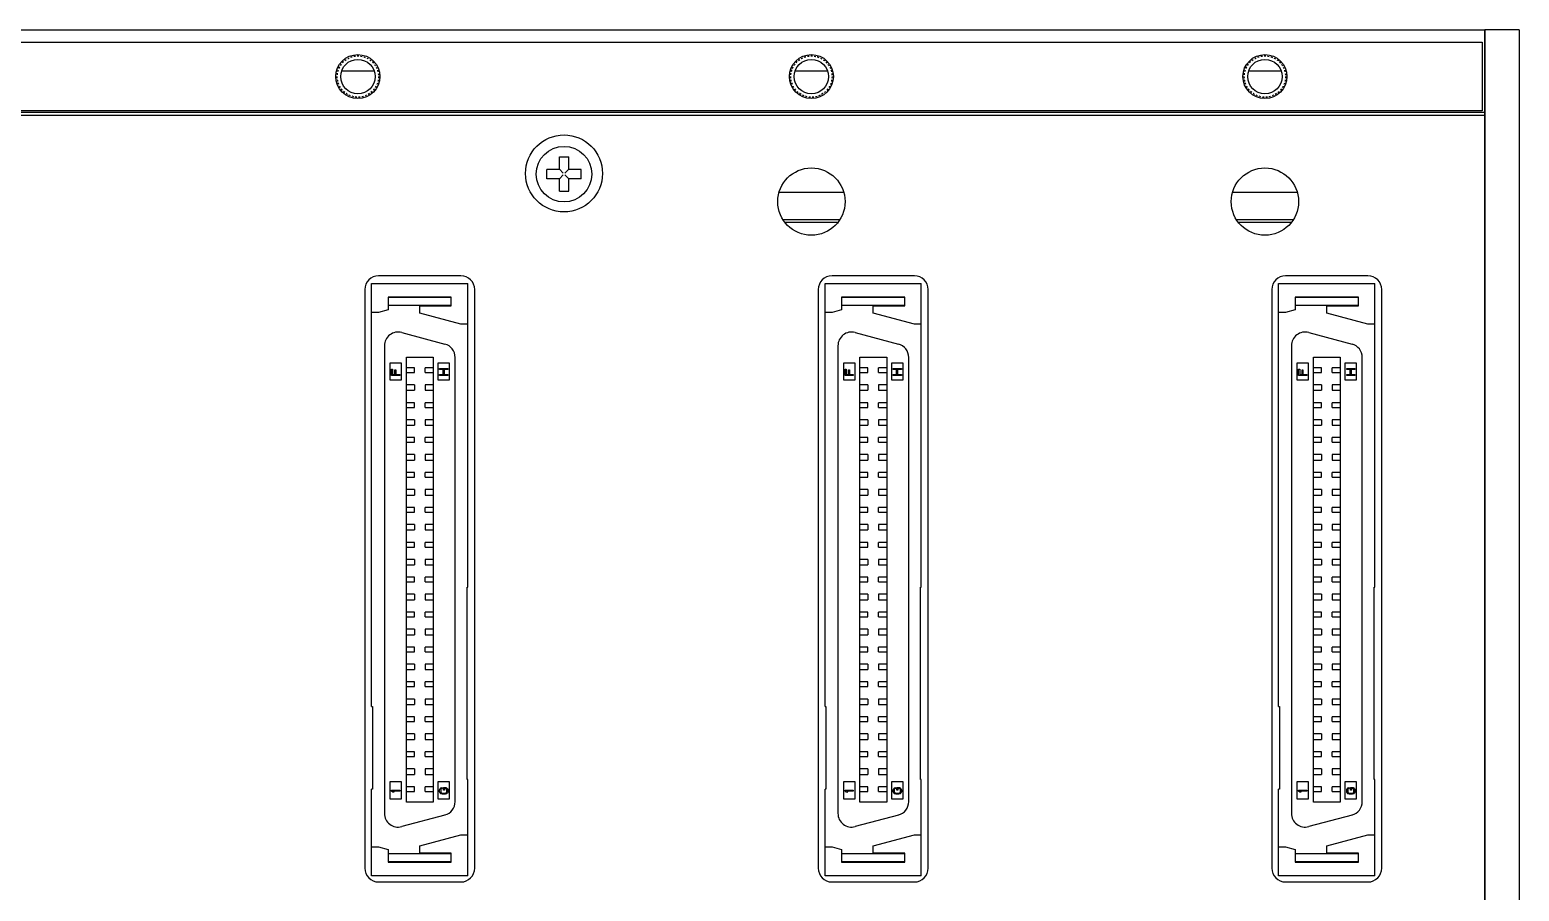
# Model space of a CAD drawing. Header units: inches. Extents: x 2 to 338, y 4 to 134.
# Drawn here: x 227.2 to 335.6, y 71 to 133.6 of the extents above; entities that cross this region are included whole.
import ezdxf

# ---------------------------------------------------------------- set-up
doc = ezdxf.new("R2010")
doc.units = ezdxf.units.IN
doc.header["$LTSCALE"] = 1.21
doc.header["$MEASUREMENT"] = 0
doc.linetypes.add('HIDDEN', pattern=[0.2, 0.1, -0.1])
for name, color, linetype in [('BSE72A_PCB_ADXF_CONTINUOUS_LINE', 7, 'CONTINUOUS'), ('BSEJ72A_4_001_DXF_HIDDEN_LINE', 7, 'CONTINUOUS'), ('BSEJ72A_4_00DXF_CONTINUOUS_LINE', 7, 'CONTINUOUS'), ('BSMJ712_4_00DXF_CONTINUOUS_LINE', 7, 'CONTINUOUS'), ('GBT819_2-M2_DXF_CONTINUOUS_LINE', 7, 'CONTINUOUS'), ('TE_1734101_5DXF_CONTINUOUS_LINE', 7, 'CONTINUOUS')]:
    doc.layers.add(name, color=color, linetype=linetype)

msp = doc.modelspace()

# ---------------------------------------------------------------- linework, layer by layer
at = {"layer": 'BSE72A_PCB_ADXF_CONTINUOUS_LINE', "color": 7, "linetype": 'Continuous'}
for p, q in [((282.12, 119.63), (285.99, 119.63)), ((315.12, 119.63), (318.99, 119.63))]:
    msp.add_line(p, q, dxfattribs=at)
at = {"layer": 'BSEJ72A_4_001_DXF_HIDDEN_LINE', "color": 8, "linetype": 'HIDDEN'}
for centre in [(251.05, 130.23), (284.05, 130.23), (317.05, 130.23)]:
    msp.add_circle(centre, 1.5, dxfattribs=at)
at = {"layer": 'BSEJ72A_4_00DXF_CONTINUOUS_LINE', "color": 7, "linetype": 'Continuous'}
for p, q in [((4.05, 133.63), (333.05, 133.63)), ((4.25, 132.73), (332.85, 132.73)), ((332.85, 132.73), (332.85, 127.73)), ((252.24, 130.63), (249.87, 130.63)), ((285.24, 130.63), (282.87, 130.63)), ((318.24, 130.63), (315.87, 130.63)), ((4.05, 127.63), (333.05, 127.63)), ((4.05, 127.43), (333.05, 127.43)), ((332.85, 127.73), (4.25, 127.73)), ((281.71, 121.83), (286.4, 121.83)), ((314.71, 121.83), (319.4, 121.83)), ((281.98, 119.83), (286.13, 119.83)), ((314.98, 119.83), (319.13, 119.83)), ((258.55, 115.73), (252.55, 115.73)), ((291.55, 115.73), (285.55, 115.73)), ((324.55, 115.73), (318.55, 115.73)), ((251.55, 114.73), (251.55, 72.63)), ((259.55, 72.63), (259.55, 114.73)), ((284.55, 114.73), (284.55, 72.63)), ((292.55, 72.63), (292.55, 114.73)), ((317.55, 114.73), (317.55, 72.63)), ((325.55, 72.63), (325.55, 114.73)), ((252.55, 71.63), (258.55, 71.63)), ((285.55, 71.63), (291.55, 71.63)), ((318.55, 71.63), (324.55, 71.63))]:
    msp.add_line(p, q, dxfattribs=at)
for centre, radius in [((251.05, 130.23), 1.6), ((251.05, 130.23), 1.25), ((284.05, 130.23), 1.6), ((284.05, 130.23), 1.25), ((317.05, 130.23), 1.6), ((317.05, 130.23), 1.25), ((266.05, 123.18), 2.8), ((284.05, 121.13), 2.45), ((317.05, 121.13), 2.45)]:
    msp.add_circle(centre, radius, dxfattribs=at)
for centre, radius, start, end in [((250.05, 129.01), 1.62, 90.0022, 96.4011), ((252.06, 129.01), 1.62, 83.5989, 89.9978), ((283.05, 129.01), 1.62, 90.0022, 96.4011), ((285.06, 129.01), 1.62, 83.5989, 89.9978), ((316.05, 129.01), 1.62, 90.0022, 96.4011), ((318.06, 129.01), 1.62, 83.5989, 89.9978), ((252.55, 114.73), 1, 90, 180), ((258.55, 114.73), 1, 0, 90), ((285.55, 114.73), 1, 90, 180), ((291.55, 114.73), 1, 0, 90), ((318.55, 114.73), 1, 90, 180), ((324.55, 114.73), 1, 0, 90), ((252.55, 72.63), 1, 180, 270), ((258.55, 72.63), 1, 270, 0), ((285.55, 72.63), 1, 180, 270), ((291.55, 72.63), 1, 270, 0), ((318.55, 72.63), 1, 180, 270), ((324.55, 72.63), 1, 270, 0)]:
    msp.add_arc(centre, radius, start, end, dxfattribs=at)
at = {"layer": 'BSMJ712_4_00DXF_CONTINUOUS_LINE', "color": 7, "linetype": 'Continuous'}
for p, q in [((335.55, 133.63), (333.05, 133.63)), ((333.05, 133.63), (333.05, 3.63)), ((333.05, 3.63), (333.05, 133.63)), ((335.55, 133.63), (335.55, 19.63))]:
    msp.add_line(p, q, dxfattribs=at)
at = {"layer": 'GBT819_2-M2_DXF_CONTINUOUS_LINE', "color": 7, "linetype": 'Continuous'}
for p, q in [((265.71, 124.38), (266.39, 124.38)), ((265.71, 123.5), (265.71, 124.38)), ((266.39, 123.5), (266.39, 124.38)), ((265.69, 123.47), (264.8, 123.47)), ((264.8, 122.79), (264.8, 123.47)), ((265.69, 122.79), (264.8, 122.79)), ((265.71, 123.48), (265.99, 123.2)), ((265.71, 122.79), (265.99, 123.07)), ((265.71, 121.88), (265.71, 122.77)), ((266.4, 123.48), (266.12, 123.2)), ((266.4, 122.79), (266.12, 123.07)), ((266.39, 121.88), (266.39, 122.77)), ((267.3, 123.47), (266.42, 123.47)), ((267.3, 122.79), (266.42, 122.79)), ((267.3, 122.79), (267.3, 123.47)), ((265.71, 121.88), (266.39, 121.88))]:
    msp.add_line(p, q, dxfattribs=at)
msp.add_circle((266.05, 123.13), 2.02, dxfattribs=at)
for centre, start, end in [((265.69, 123.5), 270, 0), ((265.69, 122.77), 0, 90), ((266.42, 123.5), 180, 270), ((266.42, 122.77), 90, 180)]:
    msp.add_arc(centre, 0.025, start, end, dxfattribs=at)
at = {"layer": 'TE_1734101_5DXF_CONTINUOUS_LINE', "color": 7, "linetype": 'Continuous'}
for p, q in [((252.05, 115.18), (259.05, 115.18)), ((252.05, 84.39), (252.05, 115.18)), ((259.05, 93.08), (259.05, 115.18)), ((285.05, 115.18), (292.05, 115.18)), ((285.05, 84.39), (285.05, 115.18)), ((292.05, 93.08), (292.05, 115.18)), ((318.05, 115.18), (325.05, 115.18)), ((318.05, 84.39), (318.05, 115.18)), ((325.05, 93.08), (325.05, 115.18)), ((257.85, 114.19), (253.25, 114.19)), ((253.25, 114.19), (253.25, 113.26)), ((257.85, 114.15), (253.25, 114.15)), ((257.85, 113.54), (257.85, 114.19)), ((290.85, 114.19), (286.25, 114.19)), ((286.25, 114.19), (286.25, 113.26)), ((290.85, 114.15), (286.25, 114.15)), ((290.85, 113.54), (290.85, 114.19)), ((323.85, 114.19), (319.25, 114.19)), ((319.25, 114.19), (319.25, 113.26)), ((323.85, 114.15), (319.25, 114.15)), ((323.85, 113.54), (323.85, 114.19)), ((252.55, 113.07), (252.05, 113.07)), ((253.25, 113.26), (252.55, 113.07)), ((257.85, 113.58), (253.25, 113.58)), ((255.55, 113.54), (257.85, 113.54)), ((255.55, 113.02), (255.55, 113.54)), ((258.55, 112.21), (255.55, 113.02)), ((285.55, 113.07), (285.05, 113.07)), ((286.25, 113.26), (285.55, 113.07)), ((290.85, 113.58), (286.25, 113.58)), ((288.55, 113.54), (290.85, 113.54)), ((288.55, 113.02), (288.55, 113.54)), ((291.55, 112.21), (288.55, 113.02)), ((318.55, 113.07), (318.05, 113.07)), ((319.25, 113.26), (318.55, 113.07)), ((323.85, 113.58), (319.25, 113.58)), ((321.55, 113.54), (323.85, 113.54)), ((321.55, 113.02), (321.55, 113.54)), ((324.55, 112.21), (321.55, 113.02)), ((259.05, 112.21), (258.55, 112.21)), ((292.05, 112.21), (291.55, 112.21)), ((325.05, 112.21), (324.55, 112.21)), ((252.98, 110.64), (252.98, 76.62)), ((254.24, 111.61), (257.39, 110.76)), ((285.98, 110.64), (285.98, 76.62)), ((287.24, 111.61), (290.39, 110.76)), ((318.98, 110.64), (318.98, 76.62)), ((320.24, 111.61), (323.39, 110.76)), ((254.58, 109.82), (256.53, 109.82)), ((254.58, 77.44), (254.58, 109.82)), ((256.53, 109.82), (256.53, 77.44)), ((258.13, 77.47), (258.13, 109.8)), ((287.58, 109.82), (289.53, 109.82)), ((287.58, 77.44), (287.58, 109.82)), ((289.53, 109.82), (289.53, 77.44)), ((291.13, 77.47), (291.13, 109.8)), ((320.58, 109.82), (322.53, 109.82)), ((320.58, 77.44), (320.58, 109.82)), ((322.53, 109.82), (322.53, 77.44)), ((324.13, 77.47), (324.13, 109.8)), ((253.4, 109.4), (254.2, 109.4)), ((253.4, 108.13), (253.4, 109.4)), ((253.5, 108.93), (253.58, 108.93)), ((253.5, 108.48), (253.5, 108.93)), ((254.1, 108.48), (253.5, 108.48)), ((253.58, 108.93), (253.58, 108.56)), ((253.58, 108.56), (253.75, 108.56)), ((253.75, 108.88), (253.82, 108.88)), ((253.75, 108.56), (253.75, 108.88)), ((253.82, 108.88), (253.82, 108.56)), ((253.82, 108.56), (254.1, 108.56)), ((254.1, 108.56), (254.1, 108.48)), ((254.2, 109.4), (254.2, 108.13)), ((255.16, 109.04), (254.58, 109.04)), ((254.58, 108.7), (255.16, 108.7)), ((255.16, 108.7), (255.16, 109.04)), ((256.53, 109.04), (255.94, 109.04)), ((255.94, 108.7), (255.94, 109.04)), ((255.94, 108.7), (256.53, 108.7)), ((256.9, 109.4), (257.7, 109.4)), ((256.9, 108.13), (256.9, 109.4)), ((257, 108.98), (257.6, 108.98)), ((257, 108.91), (257, 108.98)), ((257.25, 108.91), (257, 108.91)), ((257, 108.56), (257.25, 108.56)), ((257, 108.48), (257, 108.56)), ((257.6, 108.48), (257, 108.48)), ((257.25, 108.56), (257.25, 108.91)), ((257.6, 108.91), (257.32, 108.91)), ((257.32, 108.91), (257.32, 108.56)), ((257.32, 108.56), (257.6, 108.56)), ((257.6, 108.98), (257.6, 108.91)), ((257.6, 108.56), (257.6, 108.48)), ((257.7, 109.4), (257.7, 108.13)), ((286.4, 109.4), (287.2, 109.4)), ((286.4, 108.13), (286.4, 109.4)), ((286.5, 108.93), (286.58, 108.93)), ((286.5, 108.48), (286.5, 108.93)), ((287.1, 108.48), (286.5, 108.48)), ((286.58, 108.93), (286.58, 108.56)), ((286.58, 108.56), (286.75, 108.56)), ((286.75, 108.88), (286.82, 108.88)), ((286.75, 108.56), (286.75, 108.88)), ((286.82, 108.88), (286.82, 108.56)), ((286.82, 108.56), (287.1, 108.56)), ((287.1, 108.56), (287.1, 108.48)), ((287.2, 109.4), (287.2, 108.13)), ((288.16, 109.04), (287.58, 109.04)), ((287.58, 108.7), (288.16, 108.7)), ((288.16, 108.7), (288.16, 109.04)), ((289.53, 109.04), (288.94, 109.04)), ((288.94, 108.7), (288.94, 109.04)), ((288.94, 108.7), (289.53, 108.7)), ((289.9, 109.4), (290.7, 109.4)), ((289.9, 108.13), (289.9, 109.4)), ((290, 108.98), (290.6, 108.98)), ((290, 108.91), (290, 108.98)), ((290.25, 108.91), (290, 108.91)), ((290, 108.56), (290.25, 108.56)), ((290, 108.48), (290, 108.56)), ((290.6, 108.48), (290, 108.48)), ((290.25, 108.56), (290.25, 108.91)), ((290.6, 108.91), (290.32, 108.91)), ((290.32, 108.91), (290.32, 108.56)), ((290.32, 108.56), (290.6, 108.56)), ((290.6, 108.98), (290.6, 108.91)), ((290.6, 108.56), (290.6, 108.48)), ((290.7, 109.4), (290.7, 108.13)), ((319.4, 109.4), (320.2, 109.4)), ((319.4, 108.13), (319.4, 109.4)), ((319.5, 108.93), (319.58, 108.93)), ((319.5, 108.48), (319.5, 108.93)), ((320.1, 108.48), (319.5, 108.48)), ((319.58, 108.93), (319.58, 108.56)), ((319.58, 108.56), (319.75, 108.56)), ((319.75, 108.88), (319.82, 108.88)), ((319.75, 108.56), (319.75, 108.88)), ((319.82, 108.88), (319.82, 108.56)), ((319.82, 108.56), (320.1, 108.56)), ((320.1, 108.56), (320.1, 108.48)), ((320.2, 109.4), (320.2, 108.13)), ((321.16, 109.04), (320.58, 109.04)), ((320.58, 108.7), (321.16, 108.7)), ((321.16, 108.7), (321.16, 109.04)), ((322.53, 109.04), (321.94, 109.04)), ((321.94, 108.7), (321.94, 109.04)), ((321.94, 108.7), (322.53, 108.7)), ((322.9, 109.4), (323.7, 109.4)), ((322.9, 108.13), (322.9, 109.4)), ((323, 108.98), (323.6, 108.98)), ((323, 108.91), (323, 108.98)), ((323.25, 108.91), (323, 108.91)), ((323, 108.56), (323.25, 108.56)), ((323, 108.48), (323, 108.56)), ((323.6, 108.48), (323, 108.48)), ((323.25, 108.56), (323.25, 108.91)), ((323.6, 108.91), (323.32, 108.91)), ((323.32, 108.91), (323.32, 108.56)), ((323.32, 108.56), (323.6, 108.56)), ((323.6, 108.98), (323.6, 108.91)), ((323.6, 108.56), (323.6, 108.48)), ((323.7, 109.4), (323.7, 108.13)), ((254.2, 108.13), (253.4, 108.13)), ((255.16, 107.8), (254.58, 107.8)), ((254.58, 107.4), (255.16, 107.4)), ((255.16, 107.8), (255.16, 107.4)), ((256.53, 107.8), (255.94, 107.8)), ((255.94, 107.8), (255.94, 107.4)), ((255.94, 107.4), (256.53, 107.4)), ((257.7, 108.13), (256.9, 108.13)), ((287.2, 108.13), (286.4, 108.13)), ((288.16, 107.8), (287.58, 107.8)), ((287.58, 107.4), (288.16, 107.4)), ((288.16, 107.8), (288.16, 107.4)), ((289.53, 107.8), (288.94, 107.8)), ((288.94, 107.8), (288.94, 107.4)), ((288.94, 107.4), (289.53, 107.4)), ((290.7, 108.13), (289.9, 108.13)), ((320.2, 108.13), (319.4, 108.13)), ((321.16, 107.8), (320.58, 107.8)), ((320.58, 107.4), (321.16, 107.4)), ((321.16, 107.8), (321.16, 107.4)), ((322.53, 107.8), (321.94, 107.8)), ((321.94, 107.8), (321.94, 107.4)), ((321.94, 107.4), (322.53, 107.4)), ((323.7, 108.13), (322.9, 108.13)), ((255.16, 106.5), (254.58, 106.5)), ((255.16, 106.16), (255.16, 106.5)), ((256.53, 106.5), (255.94, 106.5)), ((255.94, 106.16), (255.94, 106.5)), ((288.16, 106.5), (287.58, 106.5)), ((288.16, 106.16), (288.16, 106.5)), ((289.53, 106.5), (288.94, 106.5)), ((288.94, 106.16), (288.94, 106.5)), ((321.16, 106.5), (320.58, 106.5)), ((321.16, 106.16), (321.16, 106.5)), ((322.53, 106.5), (321.94, 106.5)), ((321.94, 106.16), (321.94, 106.5)), ((254.58, 106.16), (255.16, 106.16)), ((255.16, 105.26), (254.58, 105.26)), ((255.16, 105.26), (255.16, 104.86)), ((255.94, 106.16), (256.53, 106.16)), ((256.53, 105.26), (255.94, 105.26)), ((255.94, 105.26), (255.94, 104.86)), ((287.58, 106.16), (288.16, 106.16)), ((288.16, 105.26), (287.58, 105.26)), ((288.16, 105.26), (288.16, 104.86)), ((288.94, 106.16), (289.53, 106.16)), ((289.53, 105.26), (288.94, 105.26)), ((288.94, 105.26), (288.94, 104.86)), ((320.58, 106.16), (321.16, 106.16)), ((321.16, 105.26), (320.58, 105.26)), ((321.16, 105.26), (321.16, 104.86)), ((321.94, 106.16), (322.53, 106.16)), ((322.53, 105.26), (321.94, 105.26)), ((321.94, 105.26), (321.94, 104.86)), ((254.58, 104.86), (255.16, 104.86)), ((255.94, 104.86), (256.53, 104.86)), ((287.58, 104.86), (288.16, 104.86)), ((288.94, 104.86), (289.53, 104.86)), ((320.58, 104.86), (321.16, 104.86)), ((321.94, 104.86), (322.53, 104.86)), ((255.16, 103.96), (254.58, 103.96)), ((254.58, 103.62), (255.16, 103.62)), ((255.16, 103.62), (255.16, 103.96)), ((256.53, 103.96), (255.94, 103.96)), ((255.94, 103.62), (255.94, 103.96)), ((255.94, 103.62), (256.53, 103.62)), ((288.16, 103.96), (287.58, 103.96)), ((287.58, 103.62), (288.16, 103.62)), ((288.16, 103.62), (288.16, 103.96)), ((289.53, 103.96), (288.94, 103.96)), ((288.94, 103.62), (288.94, 103.96)), ((288.94, 103.62), (289.53, 103.62)), ((321.16, 103.96), (320.58, 103.96)), ((320.58, 103.62), (321.16, 103.62)), ((321.16, 103.62), (321.16, 103.96)), ((322.53, 103.96), (321.94, 103.96)), ((321.94, 103.62), (321.94, 103.96)), ((321.94, 103.62), (322.53, 103.62)), ((255.16, 102.72), (254.58, 102.72)), ((254.58, 102.32), (255.16, 102.32)), ((255.16, 102.72), (255.16, 102.32)), ((256.53, 102.72), (255.94, 102.72)), ((255.94, 102.72), (255.94, 102.32)), ((255.94, 102.32), (256.53, 102.32)), ((288.16, 102.72), (287.58, 102.72)), ((287.58, 102.32), (288.16, 102.32)), ((288.16, 102.72), (288.16, 102.32)), ((289.53, 102.72), (288.94, 102.72)), ((288.94, 102.72), (288.94, 102.32)), ((288.94, 102.32), (289.53, 102.32)), ((321.16, 102.72), (320.58, 102.72)), ((320.58, 102.32), (321.16, 102.32)), ((321.16, 102.72), (321.16, 102.32)), ((322.53, 102.72), (321.94, 102.72)), ((321.94, 102.72), (321.94, 102.32)), ((321.94, 102.32), (322.53, 102.32)), ((255.16, 101.42), (254.58, 101.42)), ((254.58, 101.08), (255.16, 101.08)), ((255.16, 101.08), (255.16, 101.42)), ((256.53, 101.42), (255.94, 101.42)), ((255.94, 101.08), (255.94, 101.42)), ((255.94, 101.08), (256.53, 101.08)), ((288.16, 101.42), (287.58, 101.42)), ((287.58, 101.08), (288.16, 101.08)), ((288.16, 101.08), (288.16, 101.42)), ((289.53, 101.42), (288.94, 101.42)), ((288.94, 101.08), (288.94, 101.42)), ((288.94, 101.08), (289.53, 101.08)), ((321.16, 101.42), (320.58, 101.42)), ((320.58, 101.08), (321.16, 101.08)), ((321.16, 101.08), (321.16, 101.42)), ((322.53, 101.42), (321.94, 101.42)), ((321.94, 101.08), (321.94, 101.42)), ((321.94, 101.08), (322.53, 101.08)), ((255.16, 100.18), (254.58, 100.18)), ((254.58, 99.78), (255.16, 99.78)), ((255.16, 100.18), (255.16, 99.78)), ((256.53, 100.18), (255.94, 100.18)), ((255.94, 100.18), (255.94, 99.78)), ((255.94, 99.78), (256.53, 99.78)), ((288.16, 100.18), (287.58, 100.18)), ((287.58, 99.78), (288.16, 99.78)), ((288.16, 100.18), (288.16, 99.78)), ((289.53, 100.18), (288.94, 100.18)), ((288.94, 100.18), (288.94, 99.78)), ((288.94, 99.78), (289.53, 99.78)), ((321.16, 100.18), (320.58, 100.18)), ((320.58, 99.78), (321.16, 99.78)), ((321.16, 100.18), (321.16, 99.78)), ((322.53, 100.18), (321.94, 100.18)), ((321.94, 100.18), (321.94, 99.78)), ((321.94, 99.78), (322.53, 99.78)), ((255.16, 98.88), (254.58, 98.88)), ((255.16, 98.54), (255.16, 98.88)), ((256.53, 98.88), (255.94, 98.88)), ((255.94, 98.54), (255.94, 98.88)), ((288.16, 98.88), (287.58, 98.88)), ((288.16, 98.54), (288.16, 98.88)), ((289.53, 98.88), (288.94, 98.88)), ((288.94, 98.54), (288.94, 98.88)), ((321.16, 98.88), (320.58, 98.88)), ((321.16, 98.54), (321.16, 98.88)), ((322.53, 98.88), (321.94, 98.88)), ((321.94, 98.54), (321.94, 98.88)), ((254.58, 98.54), (255.16, 98.54)), ((255.16, 97.64), (254.58, 97.64)), ((255.16, 97.64), (255.16, 97.24)), ((255.94, 98.54), (256.53, 98.54)), ((256.53, 97.64), (255.94, 97.64)), ((255.94, 97.64), (255.94, 97.24)), ((287.58, 98.54), (288.16, 98.54)), ((288.16, 97.64), (287.58, 97.64)), ((288.16, 97.64), (288.16, 97.24)), ((288.94, 98.54), (289.53, 98.54)), ((289.53, 97.64), (288.94, 97.64)), ((288.94, 97.64), (288.94, 97.24)), ((320.58, 98.54), (321.16, 98.54)), ((321.16, 97.64), (320.58, 97.64)), ((321.16, 97.64), (321.16, 97.24)), ((321.94, 98.54), (322.53, 98.54)), ((322.53, 97.64), (321.94, 97.64)), ((321.94, 97.64), (321.94, 97.24)), ((254.58, 97.24), (255.16, 97.24)), ((255.94, 97.24), (256.53, 97.24)), ((287.58, 97.24), (288.16, 97.24)), ((288.94, 97.24), (289.53, 97.24)), ((320.58, 97.24), (321.16, 97.24)), ((321.94, 97.24), (322.53, 97.24)), ((255.16, 96.34), (254.58, 96.34)), ((254.58, 96), (255.16, 96)), ((255.16, 96), (255.16, 96.34)), ((256.53, 96.34), (255.94, 96.34)), ((255.94, 96), (255.94, 96.34)), ((255.94, 96), (256.53, 96)), ((288.16, 96.34), (287.58, 96.34)), ((287.58, 96), (288.16, 96)), ((288.16, 96), (288.16, 96.34)), ((289.53, 96.34), (288.94, 96.34)), ((288.94, 96), (288.94, 96.34)), ((288.94, 96), (289.53, 96)), ((321.16, 96.34), (320.58, 96.34)), ((320.58, 96), (321.16, 96)), ((321.16, 96), (321.16, 96.34)), ((322.53, 96.34), (321.94, 96.34)), ((321.94, 96), (321.94, 96.34)), ((321.94, 96), (322.53, 96)), ((255.16, 95.1), (254.58, 95.1)), ((254.58, 94.7), (255.16, 94.7)), ((255.16, 95.1), (255.16, 94.7)), ((256.53, 95.1), (255.94, 95.1)), ((255.94, 95.1), (255.94, 94.7)), ((255.94, 94.7), (256.53, 94.7)), ((288.16, 95.1), (287.58, 95.1)), ((287.58, 94.7), (288.16, 94.7)), ((288.16, 95.1), (288.16, 94.7)), ((289.53, 95.1), (288.94, 95.1)), ((288.94, 95.1), (288.94, 94.7)), ((288.94, 94.7), (289.53, 94.7)), ((321.16, 95.1), (320.58, 95.1)), ((320.58, 94.7), (321.16, 94.7)), ((321.16, 95.1), (321.16, 94.7)), ((322.53, 95.1), (321.94, 95.1)), ((321.94, 95.1), (321.94, 94.7)), ((321.94, 94.7), (322.53, 94.7)), ((255.16, 93.8), (254.58, 93.8)), ((254.58, 93.46), (255.16, 93.46)), ((255.16, 93.46), (255.16, 93.8)), ((256.53, 93.8), (255.94, 93.8)), ((255.94, 93.46), (255.94, 93.8)), ((255.94, 93.46), (256.53, 93.46)), ((288.16, 93.8), (287.58, 93.8)), ((287.58, 93.46), (288.16, 93.46)), ((288.16, 93.46), (288.16, 93.8)), ((289.53, 93.8), (288.94, 93.8)), ((288.94, 93.46), (288.94, 93.8)), ((288.94, 93.46), (289.53, 93.46)), ((321.16, 93.8), (320.58, 93.8)), ((320.58, 93.46), (321.16, 93.46)), ((321.16, 93.46), (321.16, 93.8)), ((322.53, 93.8), (321.94, 93.8)), ((321.94, 93.46), (321.94, 93.8)), ((321.94, 93.46), (322.53, 93.46)), ((255.16, 92.56), (254.58, 92.56)), ((254.58, 92.16), (255.16, 92.16)), ((255.16, 92.56), (255.16, 92.16)), ((256.53, 92.56), (255.94, 92.56)), ((255.94, 92.56), (255.94, 92.16)), ((255.94, 92.16), (256.53, 92.16)), ((259, 93.08), (259.05, 93.08)), ((259, 79.08), (259, 93.08)), ((288.16, 92.56), (287.58, 92.56)), ((287.58, 92.16), (288.16, 92.16)), ((288.16, 92.56), (288.16, 92.16)), ((289.53, 92.56), (288.94, 92.56)), ((288.94, 92.56), (288.94, 92.16)), ((288.94, 92.16), (289.53, 92.16)), ((292, 93.08), (292.05, 93.08)), ((292, 79.08), (292, 93.08)), ((321.16, 92.56), (320.58, 92.56)), ((320.58, 92.16), (321.16, 92.16)), ((321.16, 92.56), (321.16, 92.16)), ((322.53, 92.56), (321.94, 92.56)), ((321.94, 92.56), (321.94, 92.16)), ((321.94, 92.16), (322.53, 92.16)), ((325, 93.08), (325.05, 93.08)), ((325, 79.08), (325, 93.08)), ((255.16, 91.26), (254.58, 91.26)), ((255.16, 90.92), (255.16, 91.26)), ((256.53, 91.26), (255.94, 91.26)), ((255.94, 90.92), (255.94, 91.26)), ((288.16, 91.26), (287.58, 91.26)), ((288.16, 90.92), (288.16, 91.26)), ((289.53, 91.26), (288.94, 91.26)), ((288.94, 90.92), (288.94, 91.26)), ((321.16, 91.26), (320.58, 91.26)), ((321.16, 90.92), (321.16, 91.26)), ((322.53, 91.26), (321.94, 91.26)), ((321.94, 90.92), (321.94, 91.26)), ((254.58, 90.92), (255.16, 90.92)), ((255.16, 90.02), (254.58, 90.02)), ((255.16, 90.02), (255.16, 89.62)), ((255.94, 90.92), (256.53, 90.92)), ((256.53, 90.02), (255.94, 90.02)), ((255.94, 90.02), (255.94, 89.62)), ((287.58, 90.92), (288.16, 90.92)), ((288.16, 90.02), (287.58, 90.02)), ((288.16, 90.02), (288.16, 89.62)), ((288.94, 90.92), (289.53, 90.92)), ((289.53, 90.02), (288.94, 90.02)), ((288.94, 90.02), (288.94, 89.62)), ((320.58, 90.92), (321.16, 90.92)), ((321.16, 90.02), (320.58, 90.02)), ((321.16, 90.02), (321.16, 89.62)), ((321.94, 90.92), (322.53, 90.92)), ((322.53, 90.02), (321.94, 90.02)), ((321.94, 90.02), (321.94, 89.62)), ((254.58, 89.62), (255.16, 89.62)), ((255.94, 89.62), (256.53, 89.62)), ((287.58, 89.62), (288.16, 89.62)), ((288.94, 89.62), (289.53, 89.62)), ((320.58, 89.62), (321.16, 89.62)), ((321.94, 89.62), (322.53, 89.62)), ((255.16, 88.72), (254.58, 88.72)), ((254.58, 88.38), (255.16, 88.38)), ((255.16, 88.38), (255.16, 88.72)), ((256.53, 88.72), (255.94, 88.72)), ((255.94, 88.38), (255.94, 88.72)), ((255.94, 88.38), (256.53, 88.38)), ((288.16, 88.72), (287.58, 88.72)), ((287.58, 88.38), (288.16, 88.38)), ((288.16, 88.38), (288.16, 88.72)), ((289.53, 88.72), (288.94, 88.72)), ((288.94, 88.38), (288.94, 88.72)), ((288.94, 88.38), (289.53, 88.38)), ((321.16, 88.72), (320.58, 88.72)), ((320.58, 88.38), (321.16, 88.38)), ((321.16, 88.38), (321.16, 88.72)), ((322.53, 88.72), (321.94, 88.72)), ((321.94, 88.38), (321.94, 88.72)), ((321.94, 88.38), (322.53, 88.38)), ((255.16, 87.48), (254.58, 87.48)), ((254.58, 87.08), (255.16, 87.08)), ((255.16, 87.48), (255.16, 87.08)), ((256.53, 87.48), (255.94, 87.48)), ((255.94, 87.48), (255.94, 87.08)), ((255.94, 87.08), (256.53, 87.08)), ((288.16, 87.48), (287.58, 87.48)), ((287.58, 87.08), (288.16, 87.08)), ((288.16, 87.48), (288.16, 87.08)), ((289.53, 87.48), (288.94, 87.48)), ((288.94, 87.48), (288.94, 87.08)), ((288.94, 87.08), (289.53, 87.08)), ((321.16, 87.48), (320.58, 87.48)), ((320.58, 87.08), (321.16, 87.08)), ((321.16, 87.48), (321.16, 87.08)), ((322.53, 87.48), (321.94, 87.48)), ((321.94, 87.48), (321.94, 87.08)), ((321.94, 87.08), (322.53, 87.08)), ((255.16, 86.18), (254.58, 86.18)), ((254.58, 85.84), (255.16, 85.84)), ((255.16, 85.84), (255.16, 86.18)), ((256.53, 86.18), (255.94, 86.18)), ((255.94, 85.84), (255.94, 86.18)), ((255.94, 85.84), (256.53, 85.84)), ((288.16, 86.18), (287.58, 86.18)), ((287.58, 85.84), (288.16, 85.84)), ((288.16, 85.84), (288.16, 86.18)), ((289.53, 86.18), (288.94, 86.18)), ((288.94, 85.84), (288.94, 86.18)), ((288.94, 85.84), (289.53, 85.84)), ((321.16, 86.18), (320.58, 86.18)), ((320.58, 85.84), (321.16, 85.84)), ((321.16, 85.84), (321.16, 86.18)), ((322.53, 86.18), (321.94, 86.18)), ((321.94, 85.84), (321.94, 86.18)), ((321.94, 85.84), (322.53, 85.84)), ((255.16, 84.94), (254.58, 84.94)), ((254.58, 84.54), (255.16, 84.54)), ((255.16, 84.94), (255.16, 84.54)), ((256.53, 84.94), (255.94, 84.94)), ((255.94, 84.94), (255.94, 84.54)), ((255.94, 84.54), (256.53, 84.54)), ((288.16, 84.94), (287.58, 84.94)), ((287.58, 84.54), (288.16, 84.54)), ((288.16, 84.94), (288.16, 84.54)), ((289.53, 84.94), (288.94, 84.94)), ((288.94, 84.94), (288.94, 84.54)), ((288.94, 84.54), (289.53, 84.54)), ((321.16, 84.94), (320.58, 84.94)), ((320.58, 84.54), (321.16, 84.54)), ((321.16, 84.94), (321.16, 84.54)), ((322.53, 84.94), (321.94, 84.94)), ((321.94, 84.94), (321.94, 84.54)), ((321.94, 84.54), (322.53, 84.54)), ((252.05, 84.39), (252.11, 84.39)), ((252.11, 84.39), (252.11, 78.39)), ((255.16, 83.64), (254.58, 83.64)), ((255.16, 83.3), (255.16, 83.64)), ((256.53, 83.64), (255.94, 83.64)), ((255.94, 83.3), (255.94, 83.64)), ((285.05, 84.39), (285.11, 84.39)), ((285.11, 84.39), (285.11, 78.39)), ((288.16, 83.64), (287.58, 83.64)), ((288.16, 83.3), (288.16, 83.64)), ((289.53, 83.64), (288.94, 83.64)), ((288.94, 83.3), (288.94, 83.64)), ((318.05, 84.39), (318.11, 84.39)), ((318.11, 84.39), (318.11, 78.39)), ((321.16, 83.64), (320.58, 83.64)), ((321.16, 83.3), (321.16, 83.64)), ((322.53, 83.64), (321.94, 83.64)), ((321.94, 83.3), (321.94, 83.64)), ((254.58, 83.3), (255.16, 83.3)), ((255.16, 82.4), (254.58, 82.4)), ((255.16, 82.4), (255.16, 82)), ((255.94, 83.3), (256.53, 83.3)), ((256.53, 82.4), (255.94, 82.4)), ((255.94, 82.4), (255.94, 82)), ((287.58, 83.3), (288.16, 83.3)), ((288.16, 82.4), (287.58, 82.4)), ((288.16, 82.4), (288.16, 82)), ((288.94, 83.3), (289.53, 83.3)), ((289.53, 82.4), (288.94, 82.4)), ((288.94, 82.4), (288.94, 82)), ((320.58, 83.3), (321.16, 83.3)), ((321.16, 82.4), (320.58, 82.4)), ((321.16, 82.4), (321.16, 82)), ((321.94, 83.3), (322.53, 83.3)), ((322.53, 82.4), (321.94, 82.4)), ((321.94, 82.4), (321.94, 82)), ((254.58, 82), (255.16, 82)), ((255.94, 82), (256.53, 82)), ((287.58, 82), (288.16, 82)), ((288.94, 82), (289.53, 82)), ((320.58, 82), (321.16, 82)), ((321.94, 82), (322.53, 82)), ((255.16, 81.1), (254.58, 81.1)), ((254.58, 80.76), (255.16, 80.76)), ((255.16, 80.76), (255.16, 81.1)), ((256.53, 81.1), (255.94, 81.1)), ((255.94, 80.76), (255.94, 81.1)), ((255.94, 80.76), (256.53, 80.76)), ((288.16, 81.1), (287.58, 81.1)), ((287.58, 80.76), (288.16, 80.76)), ((288.16, 80.76), (288.16, 81.1)), ((289.53, 81.1), (288.94, 81.1)), ((288.94, 80.76), (288.94, 81.1)), ((288.94, 80.76), (289.53, 80.76)), ((321.16, 81.1), (320.58, 81.1)), ((320.58, 80.76), (321.16, 80.76)), ((321.16, 80.76), (321.16, 81.1)), ((322.53, 81.1), (321.94, 81.1)), ((321.94, 80.76), (321.94, 81.1)), ((321.94, 80.76), (322.53, 80.76)), ((255.16, 79.86), (254.58, 79.86)), ((254.58, 79.46), (255.16, 79.46)), ((255.16, 79.86), (255.16, 79.46)), ((256.53, 79.86), (255.94, 79.86)), ((255.94, 79.86), (255.94, 79.46)), ((255.94, 79.46), (256.53, 79.46)), ((288.16, 79.86), (287.58, 79.86)), ((287.58, 79.46), (288.16, 79.46)), ((288.16, 79.86), (288.16, 79.46)), ((289.53, 79.86), (288.94, 79.86)), ((288.94, 79.86), (288.94, 79.46)), ((288.94, 79.46), (289.53, 79.46)), ((321.16, 79.86), (320.58, 79.86)), ((320.58, 79.46), (321.16, 79.46)), ((321.16, 79.86), (321.16, 79.46)), ((322.53, 79.86), (321.94, 79.86)), ((321.94, 79.86), (321.94, 79.46)), ((321.94, 79.46), (322.53, 79.46)), ((252.11, 78.39), (252.05, 78.39)), ((252.05, 72.08), (252.05, 78.39)), ((253.4, 78.93), (254.2, 78.93)), ((253.4, 77.66), (253.4, 78.93)), ((253.5, 78.31), (254.1, 78.31)), ((253.5, 78.24), (253.5, 78.31)), ((253.59, 78.16), (253.5, 78.24)), ((253.7, 78.16), (253.59, 78.16)), ((254.1, 78.24), (253.61, 78.24)), ((253.61, 78.24), (253.7, 78.16)), ((254.1, 78.31), (254.1, 78.24)), ((254.2, 78.93), (254.2, 77.66)), ((255.16, 78.56), (254.58, 78.56)), ((254.58, 78.22), (255.16, 78.22)), ((255.16, 78.22), (255.16, 78.56)), ((256.53, 78.56), (255.94, 78.56)), ((255.94, 78.22), (255.94, 78.56)), ((255.94, 78.22), (256.53, 78.22)), ((256.9, 78.93), (257.7, 78.93)), ((256.9, 77.66), (256.9, 78.93)), ((257, 78.33), (257.02, 78.39)), ((257, 78.21), (257, 78.33)), ((257.02, 78.15), (257, 78.21)), ((257.02, 78.39), (257.04, 78.44)), ((257.04, 78.1), (257.02, 78.15)), ((257.04, 78.44), (257.09, 78.49)), ((257.09, 78.05), (257.04, 78.1)), ((257.09, 78.38), (257.08, 78.33)), ((257.08, 78.33), (257.08, 78.21)), ((257.08, 78.21), (257.09, 78.16)), ((257.09, 78.49), (257.16, 78.5)), ((257.12, 78.41), (257.09, 78.38)), ((257.09, 78.16), (257.12, 78.13)), ((257.14, 78.03), (257.09, 78.05)), ((257.16, 78.43), (257.12, 78.41)), ((257.12, 78.13), (257.16, 78.1)), ((257.16, 78.5), (257.16, 78.43)), ((257.16, 78.1), (257.21, 78.09)), ((257.21, 78.09), (257.4, 78.09)), ((257.27, 78.5), (257.46, 78.5)), ((257.27, 78.31), (257.27, 78.5)), ((257.35, 78.31), (257.27, 78.31)), ((257.45, 78.43), (257.35, 78.43)), ((257.35, 78.43), (257.35, 78.31)), ((257.4, 78.09), (257.45, 78.1)), ((257.49, 78.41), (257.45, 78.43)), ((257.45, 78.1), (257.49, 78.13)), ((257.46, 78.5), (257.51, 78.49)), ((257.51, 78.05), (257.46, 78.03)), ((257.51, 78.38), (257.49, 78.41)), ((257.49, 78.13), (257.51, 78.16)), ((257.51, 78.49), (257.57, 78.44)), ((257.53, 78.33), (257.51, 78.38)), ((257.51, 78.16), (257.53, 78.21)), ((257.57, 78.1), (257.51, 78.05)), ((257.53, 78.21), (257.53, 78.33)), ((257.57, 78.44), (257.59, 78.39)), ((257.59, 78.15), (257.57, 78.1)), ((257.59, 78.39), (257.6, 78.33)), ((257.6, 78.21), (257.59, 78.15)), ((257.6, 78.33), (257.6, 78.21)), ((257.7, 78.93), (257.7, 77.66)), ((259.05, 79.08), (259, 79.08)), ((259.05, 72.08), (259.05, 79.08)), ((285.11, 78.39), (285.05, 78.39)), ((285.05, 72.08), (285.05, 78.39)), ((286.4, 78.93), (287.2, 78.93)), ((286.4, 77.66), (286.4, 78.93)), ((286.5, 78.31), (287.1, 78.31)), ((286.5, 78.24), (286.5, 78.31)), ((286.59, 78.16), (286.5, 78.24)), ((286.7, 78.16), (286.59, 78.16)), ((287.1, 78.24), (286.61, 78.24)), ((286.61, 78.24), (286.7, 78.16)), ((287.1, 78.31), (287.1, 78.24)), ((287.2, 78.93), (287.2, 77.66)), ((288.16, 78.56), (287.58, 78.56)), ((287.58, 78.22), (288.16, 78.22)), ((288.16, 78.22), (288.16, 78.56)), ((289.53, 78.56), (288.94, 78.56)), ((288.94, 78.22), (288.94, 78.56)), ((288.94, 78.22), (289.53, 78.22)), ((289.9, 78.93), (290.7, 78.93)), ((289.9, 77.66), (289.9, 78.93)), ((290, 78.33), (290.02, 78.39)), ((290, 78.21), (290, 78.33)), ((290.02, 78.15), (290, 78.21)), ((290.02, 78.39), (290.04, 78.44)), ((290.04, 78.1), (290.02, 78.15)), ((290.04, 78.44), (290.09, 78.49)), ((290.09, 78.05), (290.04, 78.1)), ((290.09, 78.38), (290.08, 78.33)), ((290.08, 78.33), (290.08, 78.21)), ((290.08, 78.21), (290.09, 78.16)), ((290.09, 78.49), (290.16, 78.5)), ((290.12, 78.41), (290.09, 78.38)), ((290.09, 78.16), (290.12, 78.13)), ((290.14, 78.03), (290.09, 78.05)), ((290.16, 78.43), (290.12, 78.41)), ((290.12, 78.13), (290.16, 78.1)), ((290.16, 78.5), (290.16, 78.43)), ((290.16, 78.1), (290.21, 78.09)), ((290.21, 78.09), (290.4, 78.09)), ((290.27, 78.5), (290.46, 78.5)), ((290.27, 78.31), (290.27, 78.5)), ((290.35, 78.31), (290.27, 78.31)), ((290.45, 78.43), (290.35, 78.43)), ((290.35, 78.43), (290.35, 78.31)), ((290.4, 78.09), (290.45, 78.1)), ((290.49, 78.41), (290.45, 78.43)), ((290.45, 78.1), (290.49, 78.13)), ((290.46, 78.5), (290.51, 78.49)), ((290.51, 78.05), (290.46, 78.03)), ((290.51, 78.38), (290.49, 78.41)), ((290.49, 78.13), (290.51, 78.16)), ((290.51, 78.49), (290.57, 78.44)), ((290.53, 78.33), (290.51, 78.38)), ((290.51, 78.16), (290.53, 78.21)), ((290.57, 78.1), (290.51, 78.05)), ((290.53, 78.21), (290.53, 78.33)), ((290.57, 78.44), (290.59, 78.39)), ((290.59, 78.15), (290.57, 78.1)), ((290.59, 78.39), (290.6, 78.33)), ((290.6, 78.21), (290.59, 78.15)), ((290.6, 78.33), (290.6, 78.21)), ((290.7, 78.93), (290.7, 77.66)), ((292.05, 79.08), (292, 79.08)), ((292.05, 72.08), (292.05, 79.08)), ((318.11, 78.39), (318.05, 78.39)), ((318.05, 72.08), (318.05, 78.39)), ((319.4, 78.93), (320.2, 78.93)), ((319.4, 77.66), (319.4, 78.93)), ((319.5, 78.31), (320.1, 78.31)), ((319.5, 78.24), (319.5, 78.31)), ((319.59, 78.16), (319.5, 78.24)), ((319.7, 78.16), (319.59, 78.16)), ((320.1, 78.24), (319.61, 78.24)), ((319.61, 78.24), (319.7, 78.16)), ((320.1, 78.31), (320.1, 78.24)), ((320.2, 78.93), (320.2, 77.66)), ((321.16, 78.56), (320.58, 78.56)), ((320.58, 78.22), (321.16, 78.22)), ((321.16, 78.22), (321.16, 78.56)), ((322.53, 78.56), (321.94, 78.56)), ((321.94, 78.22), (321.94, 78.56)), ((321.94, 78.22), (322.53, 78.22)), ((322.9, 78.93), (323.7, 78.93)), ((322.9, 77.66), (322.9, 78.93)), ((323, 78.33), (323.02, 78.39)), ((323, 78.21), (323, 78.33)), ((323.02, 78.15), (323, 78.21)), ((323.02, 78.39), (323.04, 78.44)), ((323.04, 78.1), (323.02, 78.15)), ((323.04, 78.44), (323.09, 78.49)), ((323.09, 78.05), (323.04, 78.1)), ((323.09, 78.38), (323.08, 78.33)), ((323.08, 78.33), (323.08, 78.21)), ((323.08, 78.21), (323.09, 78.16)), ((323.09, 78.49), (323.16, 78.5)), ((323.12, 78.41), (323.09, 78.38)), ((323.09, 78.16), (323.12, 78.13)), ((323.14, 78.03), (323.09, 78.05)), ((323.16, 78.43), (323.12, 78.41)), ((323.12, 78.13), (323.16, 78.1)), ((323.16, 78.5), (323.16, 78.43)), ((323.16, 78.1), (323.21, 78.09)), ((323.21, 78.09), (323.4, 78.09)), ((323.27, 78.5), (323.46, 78.5)), ((323.27, 78.31), (323.27, 78.5)), ((323.35, 78.31), (323.27, 78.31)), ((323.45, 78.43), (323.35, 78.43)), ((323.35, 78.43), (323.35, 78.31)), ((323.4, 78.09), (323.45, 78.1)), ((323.49, 78.41), (323.45, 78.43)), ((323.45, 78.1), (323.49, 78.13)), ((323.46, 78.5), (323.51, 78.49)), ((323.51, 78.05), (323.46, 78.03)), ((323.51, 78.38), (323.49, 78.41)), ((323.49, 78.13), (323.51, 78.16)), ((323.51, 78.49), (323.57, 78.44)), ((323.53, 78.33), (323.51, 78.38)), ((323.51, 78.16), (323.53, 78.21)), ((323.57, 78.1), (323.51, 78.05)), ((323.53, 78.21), (323.53, 78.33)), ((323.57, 78.44), (323.59, 78.39)), ((323.59, 78.15), (323.57, 78.1)), ((323.59, 78.39), (323.6, 78.33)), ((323.6, 78.21), (323.59, 78.15)), ((323.6, 78.33), (323.6, 78.21)), ((323.7, 78.93), (323.7, 77.66)), ((325.05, 79.08), (325, 79.08)), ((325.05, 72.08), (325.05, 79.08)), ((254.2, 77.66), (253.4, 77.66)), ((256.53, 77.44), (254.58, 77.44)), ((257.7, 77.66), (256.9, 77.66)), ((257.21, 78.01), (257.14, 78.03)), ((257.4, 78.01), (257.21, 78.01)), ((257.46, 78.03), (257.4, 78.01)), ((287.2, 77.66), (286.4, 77.66)), ((289.53, 77.44), (287.58, 77.44)), ((290.7, 77.66), (289.9, 77.66)), ((290.21, 78.01), (290.14, 78.03)), ((290.4, 78.01), (290.21, 78.01)), ((290.46, 78.03), (290.4, 78.01)), ((320.2, 77.66), (319.4, 77.66)), ((322.53, 77.44), (320.58, 77.44)), ((323.7, 77.66), (322.9, 77.66)), ((323.21, 78.01), (323.14, 78.03)), ((323.4, 78.01), (323.21, 78.01)), ((323.46, 78.03), (323.4, 78.01)), ((257.39, 76.5), (254.24, 75.66)), ((290.39, 76.5), (287.24, 75.66)), ((323.39, 76.5), (320.24, 75.66)), ((255.55, 74.25), (258.55, 75.05)), ((258.55, 75.05), (259.05, 75.05)), ((288.55, 74.25), (291.55, 75.05)), ((291.55, 75.05), (292.05, 75.05)), ((321.55, 74.25), (324.55, 75.05)), ((324.55, 75.05), (325.05, 75.05)), ((252.05, 74.19), (252.55, 74.19)), ((252.55, 74.19), (253.25, 74)), ((253.25, 74), (253.25, 73.08)), ((255.55, 73.73), (255.55, 74.25)), ((257.85, 73.73), (255.55, 73.73)), ((257.85, 73.08), (257.85, 73.73)), ((285.05, 74.19), (285.55, 74.19)), ((285.55, 74.19), (286.25, 74)), ((286.25, 74), (286.25, 73.08)), ((288.55, 73.73), (288.55, 74.25)), ((290.85, 73.73), (288.55, 73.73)), ((290.85, 73.08), (290.85, 73.73)), ((318.05, 74.19), (318.55, 74.19)), ((318.55, 74.19), (319.25, 74)), ((319.25, 74), (319.25, 73.08)), ((321.55, 73.73), (321.55, 74.25)), ((323.85, 73.73), (321.55, 73.73)), ((323.85, 73.08), (323.85, 73.73)), ((253.25, 73.69), (257.85, 73.69)), ((253.25, 73.12), (257.85, 73.12)), ((253.25, 73.08), (257.85, 73.08)), ((286.25, 73.69), (290.85, 73.69)), ((286.25, 73.12), (290.85, 73.12)), ((286.25, 73.08), (290.85, 73.08)), ((319.25, 73.69), (323.85, 73.69)), ((319.25, 73.12), (323.85, 73.12)), ((319.25, 73.08), (323.85, 73.08)), ((259.05, 72.08), (252.05, 72.08)), ((292.05, 72.08), (285.05, 72.08)), ((325.05, 72.08), (318.05, 72.08))]:
    msp.add_line(p, q, dxfattribs=at)
for centre, start, end in [((253.98, 110.64), 75, 180), ((286.98, 110.64), 75, 180), ((319.98, 110.64), 75, 180), ((257.13, 109.8), 0, 75), ((290.13, 109.8), 0, 75), ((323.13, 109.8), 0, 75), ((257.13, 77.47), 285, 0), ((290.13, 77.47), 285, 0), ((323.13, 77.47), 285, 0), ((253.98, 76.62), 180, 285), ((286.98, 76.62), 180, 285), ((319.98, 76.62), 180, 285)]:
    msp.add_arc(centre, 1, start, end, dxfattribs=at)

doc.saveas('drawing.dxf')
